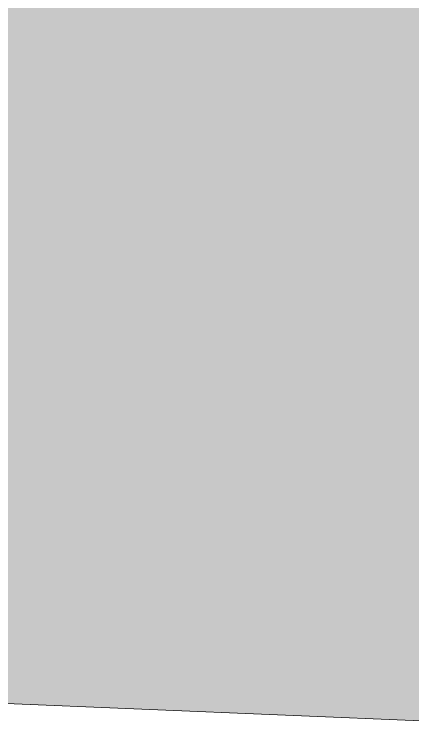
# Model space of a CAD drawing. Header units: inches. Extents: x 70 to 1974, y -315 to 363.
# Drawn here: x 1117.189 to 1117.96, y 217.162 to 218.567 of the extents above; entities that cross this region are included whole.
import ezdxf

# ---------------------------------------------------------------- set-up
doc = ezdxf.new("R2010")
doc.units = ezdxf.units.IN
doc.header["$MEASUREMENT"] = 0
doc.layers.add('PDF_0', color=3, linetype='Continuous')
doc.layers.add('PDF_stair-open-win', color=7, linetype='Continuous', true_color=0x6d6d6d)

msp = doc.modelspace()

# ---------------------------------------------------------------- hatches: boundary and pattern name
at = {"layer": 'PDF_0', "lineweight": 25}
h = msp.add_hatch(dxfattribs=at)
h.set_pattern_fill('AR-SAND', color=256, scale=0.05)
h.set_pattern_definition([(37.5, (700.01307, -364.20924), (-0.003149668, 0.0963411885), [0, -0.076, 0, -0.085, 0, -0.08125]), (7.5, (700.01307, -364.20924), (0.088488835, 0.141107303), [0, -0.041, 0, -0.0685, 0, -0.02625]), (327.5, (699.95157, -364.20924), (0.155707093, 0.000282953), [0, -0.025, 0, -0.09, 0, -0.1175]), (317.5, (699.95157, -364.20924), (0.15030633, 0.043883778), [0, -0.0125, 0, -0.059, 0, -0.0675])])
h.paths.add_polyline_path([(1117.78057, 225.78519), (1115.36435, 225.78519), (1115.10879, 219.02432), (1116.06864, 219.02432), (1116.06864, 217.88324), (1115.06566, 217.88324), (1115.0445, 217.32343), (1118.86953, 217.16162), (1119.33057, 217.16493), (1119.33057, 219.56625), (1119.33057, 221.31625), (1117.78057, 221.31625)])
h.paths.add_polyline_path([(1116.31094, 221.77751), (1116.31094, 220.63643), (1115.26207, 220.63643), (1115.26207, 221.77751)], flags=16)
h.paths.add_polyline_path([(1116.21094, 221.67751), (1116.21094, 220.73643), (1115.36207, 220.73643), (1115.36207, 221.67751)], flags=0)
h.paths.add_polyline_path([(1116.29712, 222.76235), (1116.29712, 223.90344), (1117.34599, 223.90344), (1117.34599, 222.76235)], flags=16)
h.paths.add_polyline_path([(1116.39712, 222.86235), (1116.39712, 223.80344), (1117.24599, 223.80344), (1117.24599, 222.86235)], flags=0)
h.paths.add_polyline_path([(1117.09894, 220.71768), (1118.14781, 220.71768), (1118.14781, 219.57659), (1117.09894, 219.57659)], flags=16)
h.paths.add_polyline_path([(1117.19894, 220.61768), (1118.04781, 220.61768), (1118.04781, 219.67659), (1117.19894, 219.67659)], flags=0)
h.paths.add_polyline_path([(1116.50287, 224.03911), (1115.45399, 224.03911), (1115.45399, 225.1802), (1116.50287, 225.1802)], flags=16)
h.paths.add_polyline_path([(1116.40287, 224.13911), (1115.55399, 224.13911), (1115.55399, 225.0802), (1116.40287, 225.0802)], flags=0)
h.paths.add_polyline_path([(1117.97859, 218.54507), (1119.02746, 218.54507), (1119.02746, 217.40399), (1117.97859, 217.40399)], flags=16)
h.paths.add_polyline_path([(1118.07859, 218.44507), (1118.92746, 218.44507), (1118.92746, 217.50399), (1118.07859, 217.50399)], flags=0)

# ---------------------------------------------------------------- linework, layer by layer
at = {"layer": 'PDF_stair-open-win', "lineweight": 9}
msp.add_line((1107.92916, 217.62444), (1118.86953, 217.16162), dxfattribs=at)

doc.saveas('drawing.dxf')
